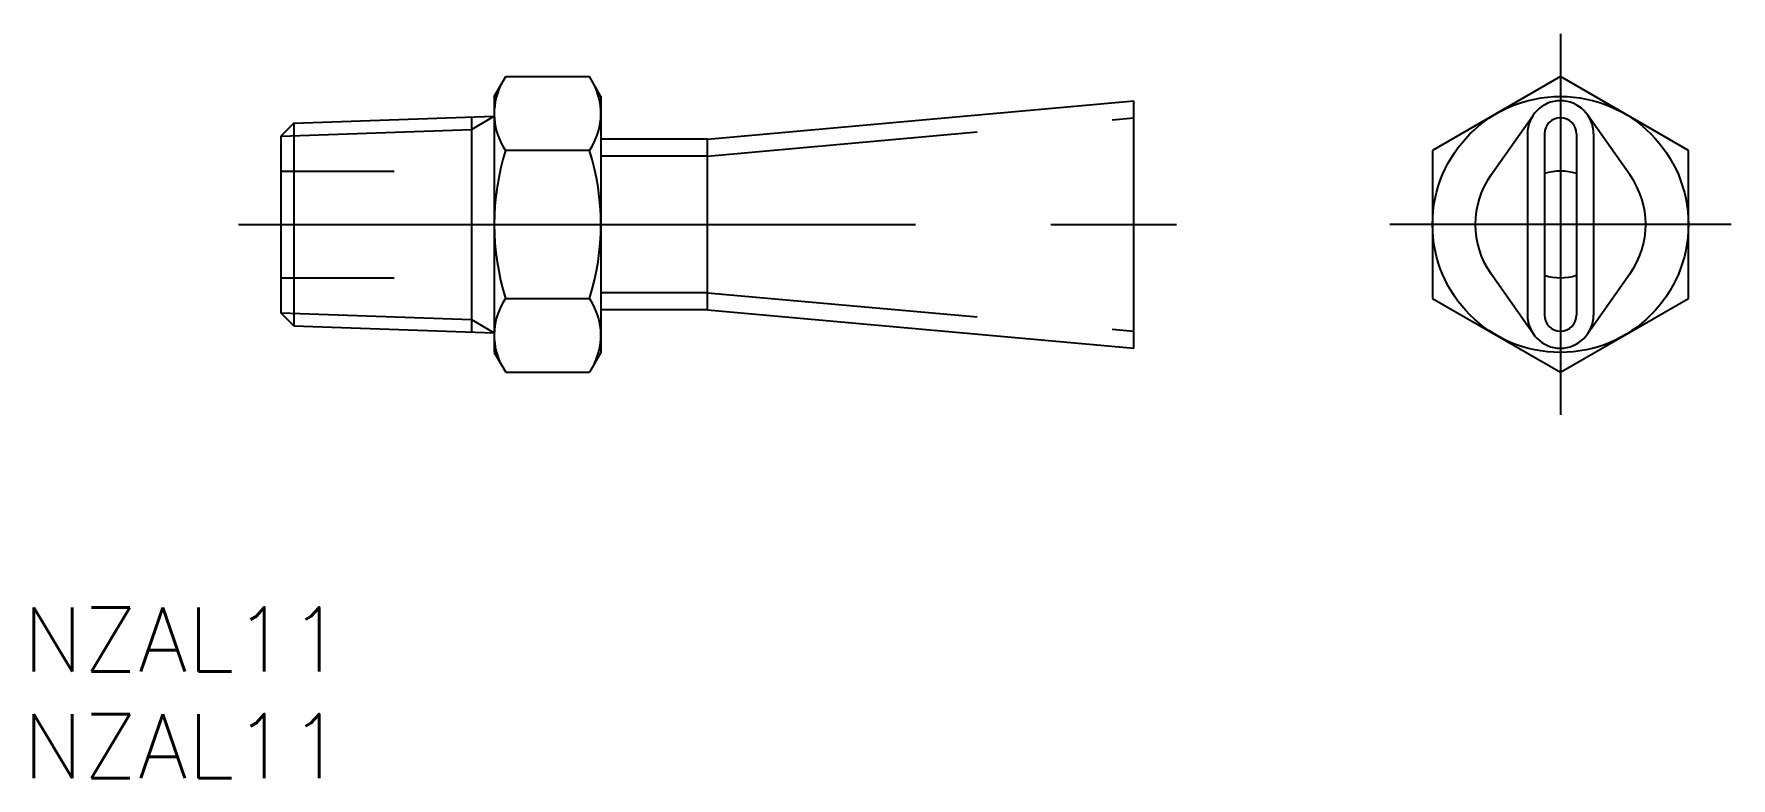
# Model space of a CAD drawing. Extents: x -11.6 to 68, y -25.9 to 8.9.
import ezdxf

# ---------------------------------------------------------------- set-up
doc = ezdxf.new("R2010")
doc.units = 0
doc.linetypes.add('CENTER', pattern=[50.8, 31.75, -6.35, 6.35, -6.35])
doc.linetypes.add('DASHED', pattern=[19.05, 12.7, -6.35])
doc.layers.get('0').update_dxf_attribs({"linetype": 'CONTINUOUS'})
doc.layers.add('CENTER', color=1, linetype='CENTER')
doc.styles.get("Standard").update_dxf_attribs({"font": 'txt.shx', "height": 3, "bigfont": 'bigfont.shx'})

msp = doc.modelspace()

# ---------------------------------------------------------------- linework, layer by layer
at = {"color": 7, "linetype": 'CONTINUOUS'}
for p, q in [((10, 6), (10.536, 6.928)), ((10.536, 6.928), (14.464, 6.928)), ((15, 6), (14.464, 6.928)), ((60, 6.928), (54, 3.464)), ((66, 3.464), (60, 6.928)), ((10, 6), (10, -6)), ((15, 6), (15, -6)), ((20, 4), (40, 5.8)), ((40, -5.8), (40, 5.8)), ((0.602, 4.746), (10, 5.075)), ((8.929, 5.037), (8.929, -5.037)), ((15, 5.196), (15, -5.196)), ((56.732, 2.306), (58.733, 5.144)), ((63.268, 2.306), (61.267, 5.144)), ((0.602, 4.746), (0, 4.144)), ((0, 4.144), (0, -4.144)), ((0.602, 4.746), (0.602, -4.746)), ((20, 4), (15, 4)), ((20, -4), (20, 4)), ((58.45, 4.25), (58.45, -4.25)), ((59.25, 4.25), (59.25, -4.25)), ((60.75, 4.25), (60.75, -4.25)), ((61.55, 4.25), (61.55, -4.25)), ((14.464, 3.464), (10.536, 3.464)), ((54, 3.464), (54, -3.464)), ((66, -3.464), (66, 3.464)), ((58.733, -5.144), (56.732, -2.306)), ((63.268, -2.306), (61.267, -5.144)), ((10.536, -3.464), (14.464, -3.464)), ((54, -3.464), (60, -6.928)), ((60, -6.928), (66, -3.464)), ((0.602, -4.746), (0, -4.144)), ((0.602, -4.746), (10, -5.075)), ((20, -4), (15, -4)), ((20, -4), (40, -5.8)), ((10, -6), (10.536, -6.928)), ((15, -6), (14.464, -6.928)), ((10.536, -6.928), (14.464, -6.928))]:
    msp.add_line(p, q, dxfattribs=at)
at = {"color": 3, "linetype": 'CONTINUOUS'}
for p, q in [((8.929, 4.456), (10, 5.075)), ((0, 4.144), (8.929, 4.456)), ((0, -4.144), (8.929, -4.456)), ((8.929, -4.456), (10, -5.075))]:
    msp.add_line(p, q, dxfattribs=at)
at = {"color": 3, "linetype": 'DASHED'}
for p, q in [((20, 3.2), (40, 5)), ((20, 3.2), (15, 3.2)), ((0, 2.5), (5.301, 2.5)), ((0, -2.5), (5.301, -2.5)), ((20, -3.2), (15, -3.2)), ((20, -3.2), (40, -5))]:
    msp.add_line(p, q, dxfattribs=at)
at = {"color": 7, "linetype": 'CONTINUOUS'}
msp.add_circle((60, 0), 6, dxfattribs=at)
for centre, radius, start, end in [((13.067, 5.196), 3.067, 154.38425, 214.38425), ((11.933, 5.196), 3.067, 325.61575, 25.61575), ((60, 4.25), 1.55, 0, 180), ((60, 4.25), 0.75, 0, 180), ((21.464, 0), 11.464, 162.41205, 197.58795), ((3.536, 0), 11.464, 342.41205, 17.58795), ((60, 0), 2.5, 72.5424, 107.4576), ((60, 0), 4, 144.79732, 215.20268), ((60, 0), 4, 324.79732, 35.20268), ((60, 0), 2.5, 252.5424, 287.4576), ((13.067, -5.196), 3.067, 145.61575, 205.61575), ((11.933, -5.196), 3.067, 334.38425, 34.38425), ((60, -4.25), 1.55, 180, 0), ((60, -4.25), 0.75, 180, 0)]:
    msp.add_arc(centre, radius, start, end, dxfattribs=at)
at = {"layer": 'CENTER', "color": 1, "linetype": 'CENTER'}
for p, q in [((60, 8.928), (60, -8.928)), ((-2, 0), (42, 0)), ((68, 0), (52, 0))]:
    msp.add_line(p, q, dxfattribs=at)

# ---------------------------------------------------------------- texts
at = {"color": 7, "linetype": 'CONTINUOUS'}
for p in [(-12.1, -20.949), (-12.1, -25.949)]:
    msp.add_text('NZAL11', height=3, dxfattribs=at).set_placement(p)

doc.saveas('drawing.dxf')
